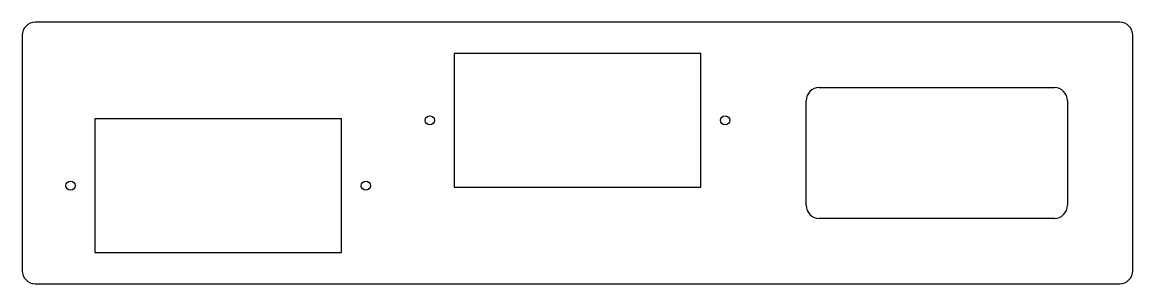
# Model space of a CAD drawing. Extents: x 0.25 to 4.5, y 0.25 to 1.25.
import ezdxf

# ---------------------------------------------------------------- set-up
doc = ezdxf.new("R2010")
doc.units = 0
doc.layers.add('20', color=253, linetype='CONTINUOUS')

msp = doc.modelspace()

# ---------------------------------------------------------------- linework, layer by layer
at = {"layer": '20'}
for p, q in [((4.45, 1.25), (0.3, 1.25)), ((0.25, 1.2), (0.25, 0.3)), ((4.5, 0.3), (4.5, 1.2)), ((1.902477, 1.130847), (1.902476, 0.619035)), ((2.847358, 1.130849), (1.902477, 1.130847)), ((2.847356, 0.619036), (2.847358, 1.130849)), ((3.3, 1), (4.2, 1)), ((3.25, 0.55), (3.25, 0.95)), ((4.25, 0.95), (4.25, 0.55)), ((1.472441, 0.880906), (0.527559, 0.880906)), ((0.527559, 0.880906), (0.527559, 0.369094)), ((1.472441, 0.369094), (1.472441, 0.880906)), ((1.902476, 0.619035), (2.847356, 0.619036)), ((4.2, 0.5), (3.3, 0.5)), ((0.527559, 0.369094), (1.472441, 0.369094)), ((0.3, 0.25), (4.45, 0.25))]:
    msp.add_line(p, q, dxfattribs=at)
for centre in [(1.809957, 0.87494), (2.939875, 0.874941), (0.435039, 0.625), (1.564961, 0.625)]:
    msp.add_circle(centre, 0.017717, dxfattribs=at)
for centre, start, end in [((0.3, 1.2), 90, 180), ((4.45, 1.2), 0, 90), ((3.3, 0.95), 90, 180), ((4.2, 0.95), 0, 90), ((3.3, 0.55), 180, 270), ((4.2, 0.55), 270, 0), ((0.3, 0.3), 180, 270), ((4.45, 0.3), 270, 0)]:
    msp.add_arc(centre, 0.05, start, end, dxfattribs=at)

doc.saveas('drawing.dxf')
